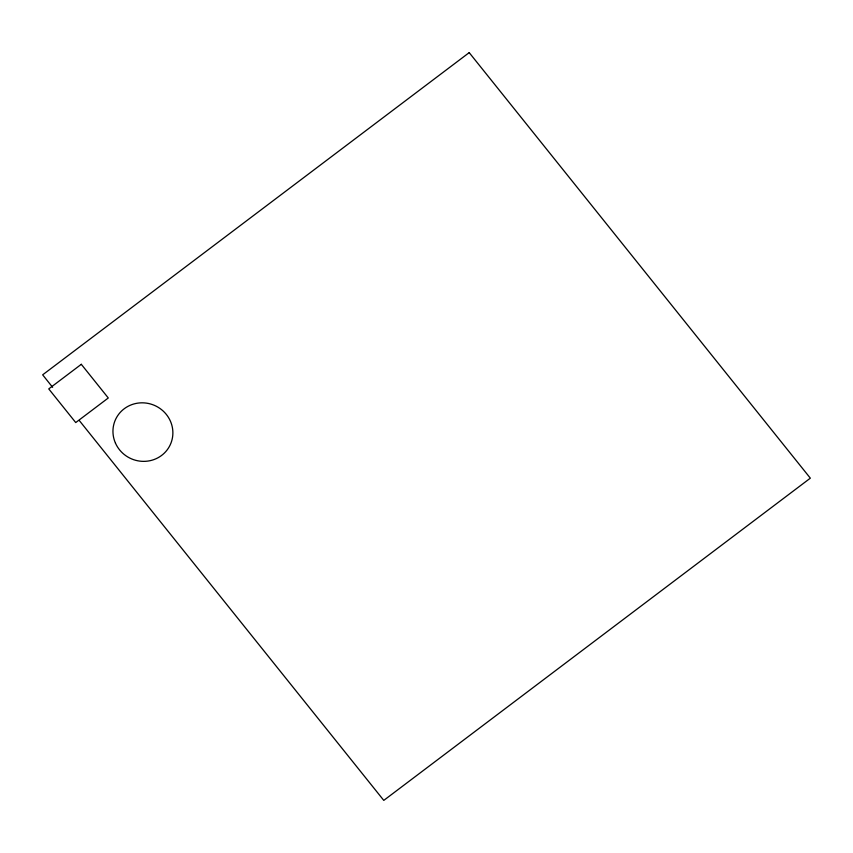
<?xml version="1.0" encoding="UTF-8"?>
<svg xmlns="http://www.w3.org/2000/svg" width="853" height="853" viewBox="0 0 853 853"><rect width="100%" height="100%" fill="white"/><g stroke="black" fill="none" stroke-linecap="round" stroke-linejoin="round"><path stroke-width="1.28" d="M469.214 52.641L810.339 478.17L383.775 800.391L79.276 420.497M469.225 52.609L42.661 374.83L52.63 387.315M81.302 364.306L48.749 388.904L75.736 422.566L108.288 397.978L81.302 364.306M115.464 443.133A30.132 29.098 24 0 0 167.039 450.064A30.132 29.098 24 0 0 146.236 403.096A30.132 29.098 24 0 0 115.464 443.133"/></g></svg>
